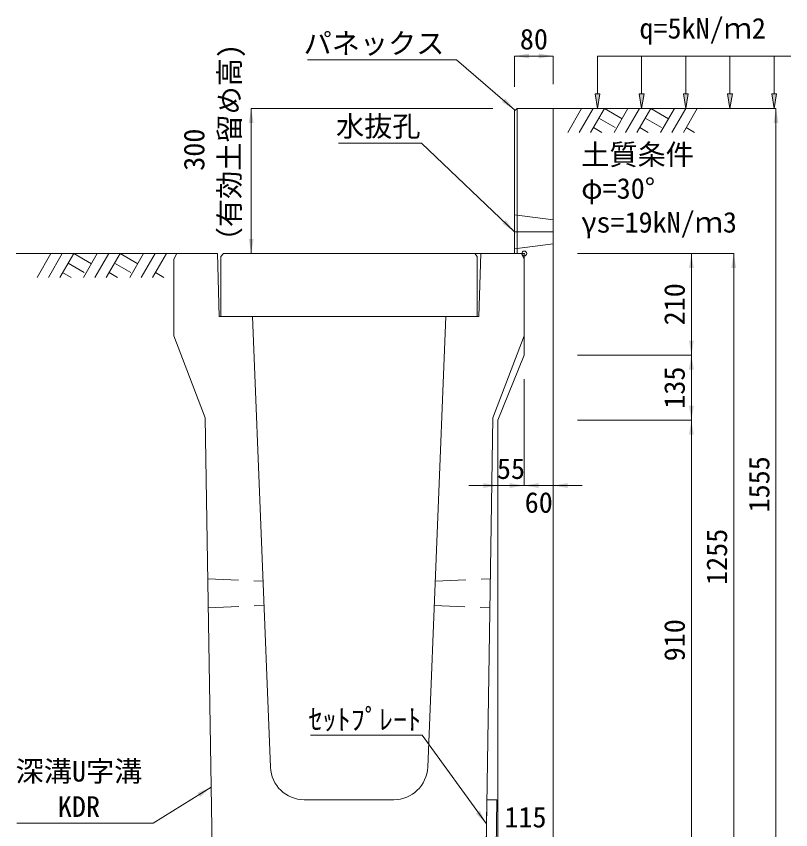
# Model space of a CAD drawing. Units: millimetres at full size. Extents: x 172874 to 217143, y 854931 to 903297.
# Drawn here: x 198189 to 199791, y 856736 to 858419 of the extents above; entities that cross this region are included whole.
import ezdxf
from ezdxf.enums import TextEntityAlignment as Align

# ---------------------------------------------------------------- set-up
doc = ezdxf.new("R2010")
doc.units = ezdxf.units.MM
doc.header["$LTSCALE"] = 20
doc.header["$PDMODE"] = 32
doc.header["$PDSIZE"] = 10
doc.linetypes.add('DASHED', pattern=[7.5, 6, -1.5])
doc.linetypes.add('USER2', pattern=[4.7625, 3.175, -1.5875])
for name, color, linetype, lineweight in [('0_2', 7, 'Continuous', 20), ('セットプレート', 3, 'Continuous', 13), ('パネックスKDR', 2, 'Continuous', 13), ('寸法線', 7, 'Continuous', 13), ('引出線', 4, 'Continuous', 13), ('本体', 2, 'Continuous', 13), ('補助線', 8, 'Continuous', 13), ('ﾊｯﾁﾝｸﾞ', 7, 'Continuous', 5)]:
    doc.layers.add(name, color=color, linetype=linetype, lineweight=lineweight)
doc.layers.add('文字', color=7, linetype='Continuous')
doc.styles.add('ＭＳ ゴシック', font='')
doc.styles.get('ＭＳ ゴシック').set_extended_font_data('MS Gothic')

# ---------------------------------------------------------------- blocks, each defined once
blk = doc.blocks.new('filled_arrow')
at = {"color": 0, "linetype": 'Continuous', "lineweight": -2}
blk.add_solid([(7.5, 1.25), (0, 0), (7.5, -1.25)], dxfattribs=at)

msp = doc.modelspace()

# ---------------------------------------------------------------- hatches: boundary and pattern name
at = {"layer": '寸法線'}
for points in [[(199396.31, 858258.52), (199391.31, 858228.52), (199386.31, 858258.52)], [(199487.73, 858258.52), (199482.73, 858228.52), (199477.73, 858258.52)], [(199579.14, 858258.52), (199574.14, 858228.52), (199569.14, 858258.52)], [(199670.55, 858258.52), (199665.55, 858228.52), (199660.55, 858258.52)], [(199761.93, 858258.52), (199756.93, 858228.52), (199751.93, 858258.52)]]:
    msp.add_hatch(color=256, dxfattribs=at).paths.add_polyline_path(points)

# ---------------------------------------------------------------- linework, layer by layer
at = {"layer": '0_2'}
for p, q in [((199299.9, 858228.52), (199699.9, 858228.52)), ((198520.9, 857928.52), (198188.76, 857928.52))]:
    msp.add_line(p, q, dxfattribs=at)
at = {"layer": 'セットプレート'}
msp.add_lwpolyline([(199160.82, 856698.52), (199181.82, 856698.19), (199183.4, 856798.17), (199162.4, 856798.51)], close=True, dxfattribs=at)
at = {"layer": 'パネックスKDR'}
for p, q in [((199219.9, 858223.52), (199224.9, 858228.52)), ((199219.9, 858223.52), (199219.9, 857928.52)), ((199224.9, 858228.52), (199299.9, 858228.52)), ((199299.9, 858228.52), (199299.9, 856673.52)), ((199219.9, 857928.52), (199239.9, 857928.52)), ((199239.9, 857928.52), (199239.9, 857718.52)), ((199239.9, 857718.52), (199184.9, 857583.52)), ((199184.9, 857583.52), (199184.9, 856678.52))]:
    msp.add_line(p, q, dxfattribs=at)
at = {"layer": 'パネックスKDR', "lineweight": 5}
msp.add_line((199224.9, 858228.52), (199224.9, 857928.52), dxfattribs=at)
at = {"layer": 'パネックスKDR', "linetype": 'DASHED', "lineweight": 9}
for p, q in [((199219.9, 858008.52), (199299.9, 857998.52)), ((199219.9, 857938.52), (199299.9, 857948.52))]:
    msp.add_line(p, q, dxfattribs=at)
at = {"layer": '寸法線'}
for p, q in [((199219.9, 858337.07), (199299.9, 858337.07)), ((199219.9, 858273.52), (199219.9, 858337.07)), ((199299.9, 858278.52), (199299.9, 858337.07)), ((198674.9, 857928.52), (198674.9, 858228.52)), ((199174.9, 858228.52), (198674.9, 858228.52)), ((199349.9, 858228.52), (199760.74, 858228.52)), ((199760.74, 856673.52), (199760.74, 858228.52)), ((199169.9, 857928.52), (198674.9, 857928.52)), ((199349.9, 857928.52), (199673.24, 857928.52)), ((199349.9, 857928.52), (199585.74, 857928.52)), ((199585.74, 857928.52), (199585.74, 857718.52)), ((199673.24, 857928.52), (199673.24, 856673.52)), ((199349.9, 857718.52), (199585.74, 857718.52)), ((199349.9, 857718.52), (199585.74, 857718.52)), ((199585.74, 857718.52), (199585.74, 857583.52)), ((199239.9, 857668.52), (199239.9, 857448.52)), ((199239.9, 857668.52), (199239.9, 857448.52)), ((199299.9, 857668.52), (199299.9, 857448.52)), ((199349.9, 857583.52), (199585.74, 857583.52)), ((199349.9, 857583.52), (199585.74, 857583.52)), ((199585.74, 857583.52), (199585.74, 856673.52)), ((199184.9, 857533.52), (199184.9, 857448.52)), ((199299.9, 857448.52), (199124.9, 857448.52)), ((199179.9, 857448.52), (199359.9, 857448.52))]:
    msp.add_line(p, q, dxfattribs=at)
at = {"layer": '寸法線', "lineweight": 9}
for p, q in [((199791.31, 858337.07), (199391.31, 858337.07)), ((199391.31, 858258.52), (199391.31, 858337.07)), ((199482.73, 858258.52), (199482.73, 858337.07)), ((199574.14, 858258.52), (199574.14, 858337.07)), ((199665.55, 858258.52), (199665.55, 858337.07)), ((199756.93, 858258.52), (199756.93, 858337.07))]:
    msp.add_line(p, q, dxfattribs=at)
for points in [[(199396.31, 858258.52), (199391.31, 858228.52), (199386.31, 858258.52)], [(199487.73, 858258.52), (199482.73, 858228.52), (199477.73, 858258.52)], [(199579.14, 858258.52), (199574.14, 858228.52), (199569.14, 858258.52)], [(199670.55, 858258.52), (199665.55, 858228.52), (199660.55, 858258.52)], [(199761.93, 858258.52), (199756.93, 858228.52), (199751.93, 858258.52)]]:
    msp.add_lwpolyline(points, close=True, dxfattribs=at)
at = {"layer": '引出線'}
for points in [[(199219.9, 858226.02), (199099.69, 858329.48), (198791.44, 858329.48)], [(199219.9, 857973.52), (199027.44, 858156.97), (198855.7, 858156.97)], [(199161.61, 856748.51), (199028.75, 856931.99), (198797.39, 856931.99)], [(198591.99, 856824.34), (198471.78, 856750.05), (198190.26, 856750.05)]]:
    msp.add_lwpolyline(points, dxfattribs=at)
at = {"layer": '本体'}
for p, q in [((198520.9, 857928.52), (198514.9, 857916.52)), ((198514.9, 857916.52), (198514.9, 857758.52)), ((198520.9, 857928.52), (198604.9, 857928.52)), ((198604.9, 857928.52), (198608.9, 857798.52)), ((199149.9, 857928.52), (199145.9, 857798.52)), ((199149.9, 857928.52), (199233.9, 857928.52)), ((199233.9, 857928.52), (199239.9, 857916.52)), ((199239.9, 857916.52), (199239.9, 857758.52)), ((198608.9, 857798.52), (198677.4, 857798.52)), ((198677.4, 857798.52), (198714.71, 856865.72)), ((199077.4, 857798.52), (199040.09, 856865.72)), ((199077.4, 857798.52), (199145.9, 857798.52)), ((198514.9, 857758.52), (198579.9, 857588.52)), ((199239.9, 857758.52), (199174.9, 857588.52)), ((198579.9, 857588.52), (198593.98, 856698.52)), ((199174.9, 857588.52), (199160.82, 856698.52)), ((198784.66, 856798.52), (198970.14, 856798.52))]:
    msp.add_line(p, q, dxfattribs=at)
at = {"layer": '本体', "linetype": 'USER2'}
for p, q in [((198585.17, 857255.52), (198699.32, 857250.52)), ((199055.48, 857250.52), (199169.63, 857255.52)), ((198586.12, 857195.52), (198701.32, 857200.52)), ((199053.48, 857200.52), (199168.68, 857195.52))]:
    msp.add_line(p, q, dxfattribs=at)
at = {"layer": '本体', "lineweight": 20}
msp.add_lwpolyline([(198612.4, 857922.52), (198617.4, 857928.52), (199137.4, 857928.52), (199142.4, 857922.52), (199142.4, 857798.52), (198612.4, 857798.52)], close=True, dxfattribs=at)
at = {"layer": '本体'}
for centre, start, end in [((198784.66, 856868.52), 182.29061, 270), ((198970.14, 856868.52), 270, 357.70939)]:
    msp.add_arc(centre, 70, start, end, dxfattribs=at)
at = {"layer": '補助線'}
msp.add_line((199219.9, 857973.52), (199299.9, 857973.52), dxfattribs=at)
msp.add_point((199239.9, 857928.52), dxfattribs=at)
at = {"layer": 'ﾊｯﾁﾝｸﾞ', "lineweight": 9}
for p, q in [((199358.55, 858228.51), (199329.9, 858178.89)), ((199382.17, 858228.51), (199353.52, 858178.89)), ((199405.79, 858228.51), (199377.14, 858178.89)), ((199405.79, 858228.51), (199442.36, 858207.4)), ((199454.55, 858228.51), (199425.9, 858178.89)), ((199478.17, 858228.51), (199449.52, 858178.89)), ((199501.79, 858228.51), (199473.14, 858178.89)), ((199501.79, 858228.51), (199538.36, 858207.4)), ((199550.55, 858228.51), (199521.9, 858178.89)), ((199574.17, 858228.51), (199545.52, 858178.89)), ((199597.79, 858228.51), (199569.14, 858178.89)), ((199394.37, 858208.73), (199427.78, 858189.44)), ((199490.37, 858208.73), (199523.78, 858189.44)), ((199382.95, 858188.95), (199400.36, 858178.89)), ((199478.95, 858188.95), (199496.36, 858178.89)), ((199574.95, 858188.95), (199592.36, 858178.89)), ((198260.34, 857928.52), (198231.69, 857878.9)), ((198283.96, 857928.52), (198255.31, 857878.9)), ((198307.58, 857928.52), (198278.94, 857878.9)), ((198307.58, 857928.52), (198344.15, 857907.41)), ((198356.34, 857928.52), (198327.69, 857878.9)), ((198379.96, 857928.52), (198351.31, 857878.9)), ((198403.58, 857928.52), (198374.93, 857878.9)), ((198403.58, 857928.52), (198440.15, 857907.41)), ((198452.34, 857928.52), (198423.69, 857878.9)), ((198475.96, 857928.52), (198447.31, 857878.9)), ((198499.58, 857928.52), (198470.93, 857878.9)), ((198296.16, 857908.74), (198329.57, 857889.45)), ((198392.16, 857908.74), (198425.58, 857889.45)), ((198284.74, 857888.95), (198302.15, 857878.9)), ((198380.74, 857888.95), (198398.15, 857878.9)), ((198476.74, 857888.95), (198494.15, 857878.9))]:
    msp.add_line(p, q, dxfattribs=at)

# ---------------------------------------------------------------- block references
at = {"layer": '寸法線', "xscale": 4, "yscale": 4}
for p in [(199219.9, 858337.07), (199239.9, 857448.52), (199299.9, 857448.52)]:
    msp.add_blockref('filled_arrow', p, dxfattribs=at)
for p, rotation in [((199299.9, 858337.07), 180), ((198674.9, 858228.52), 270), ((199760.74, 858228.52), 270), ((198674.9, 857928.52), 90), ((199585.74, 857928.52), 270), ((199673.24, 857928.52), 270), ((199585.74, 857718.52), 90), ((199585.74, 857718.52), 270), ((199585.74, 857583.52), 90), ((199585.74, 857583.52), 270), ((199184.9, 857448.52), 180), ((199239.9, 857448.52), 180)]:
    msp.add_blockref('filled_arrow', p, dxfattribs=dict(at, rotation=rotation))
at = {"layer": '引出線', "xscale": 4, "yscale": 4}
for p, rotation in [((199219.9, 858226.02), 139.3), ((199219.9, 857973.52), 136.4), ((198591.99, 856824.34), 211.7), ((199161.61, 856748.51), 125.9)]:
    msp.add_blockref('filled_arrow', p, dxfattribs=dict(at, rotation=rotation))

# ---------------------------------------------------------------- texts
at = {"layer": '寸法線', "style": 'ＭＳ ゴシック'}
for s, p in [('80', (199259.9, 858372.07)), ('55', (199212.4, 857483.52)), ('60', (199269.9, 857413.52)), ('115', (199242.4, 856762.52))]:
    msp.add_text(s, height=42.72, dxfattribs=at).set_placement(p, align=Align.MIDDLE_CENTER)
for s, p in [('（有効土留め高)', (198663.99, 857924.88)), ('300', (198590.86, 858099.71))]:
    msp.add_text(s, height=42.72, rotation=90, dxfattribs=at).set_placement(p, align=Align.BOTTOM_LEFT)
for s, p in [('土質条件', (199357.86, 858154.53)), ('φ=30°', (199357.86, 858084.53)), ('γs=19kN/ｍ3', (199357.86, 858014.53))]:
    msp.add_text(s, height=42.72, dxfattribs=at).set_placement(p, align=Align.TOP_LEFT)
for s, p in [('210', (199550.74, 857823.52)), ('135', (199550.74, 857651.02)), ('1555', (199725.74, 857451.02)), ('1255', (199638.24, 857301.02)), ('910', (199550.74, 857128.52))]:
    msp.add_text(s, height=42.72, rotation=90, dxfattribs=at).set_placement(p, align=Align.MIDDLE_CENTER)
at = {"layer": '引出線', "style": 'ＭＳ ゴシック'}
for s, p in [('パネックス', (199074.69, 858384.62)), ('水抜孔', (199025.19, 858213.25)), ('ｾｯﾄﾌﾟﾚｰﾄ', (199026.5, 856985.99))]:
    msp.add_text(s, height=42.72, dxfattribs=at).set_placement(p, align=Align.TOP_RIGHT)
for s, p in [('深溝U字溝', (198187.4, 856823.29)), ('KDR', (198274.81, 856750.17))]:
    msp.add_text(s, height=42.72, dxfattribs=at).set_placement(p, align=Align.BOTTOM_LEFT)
at = {"layer": '文字', "style": 'ＭＳ ゴシック'}
msp.add_text('q=5kN/ｍ2', height=42.72, dxfattribs=at).set_placement((199478.2, 858360.34), align=Align.BOTTOM_LEFT)

doc.saveas('drawing.dxf')
